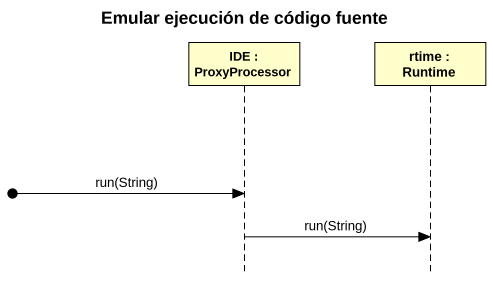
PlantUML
@startuml
title Emular ejecución de código fuente
hide footbox
participant "IDE : ProxyProcessor" as IDE
participant "rtime : Runtime" as rtime

[o-> IDE : run(String)
IDE -> rtime : run(String)
@enduml
